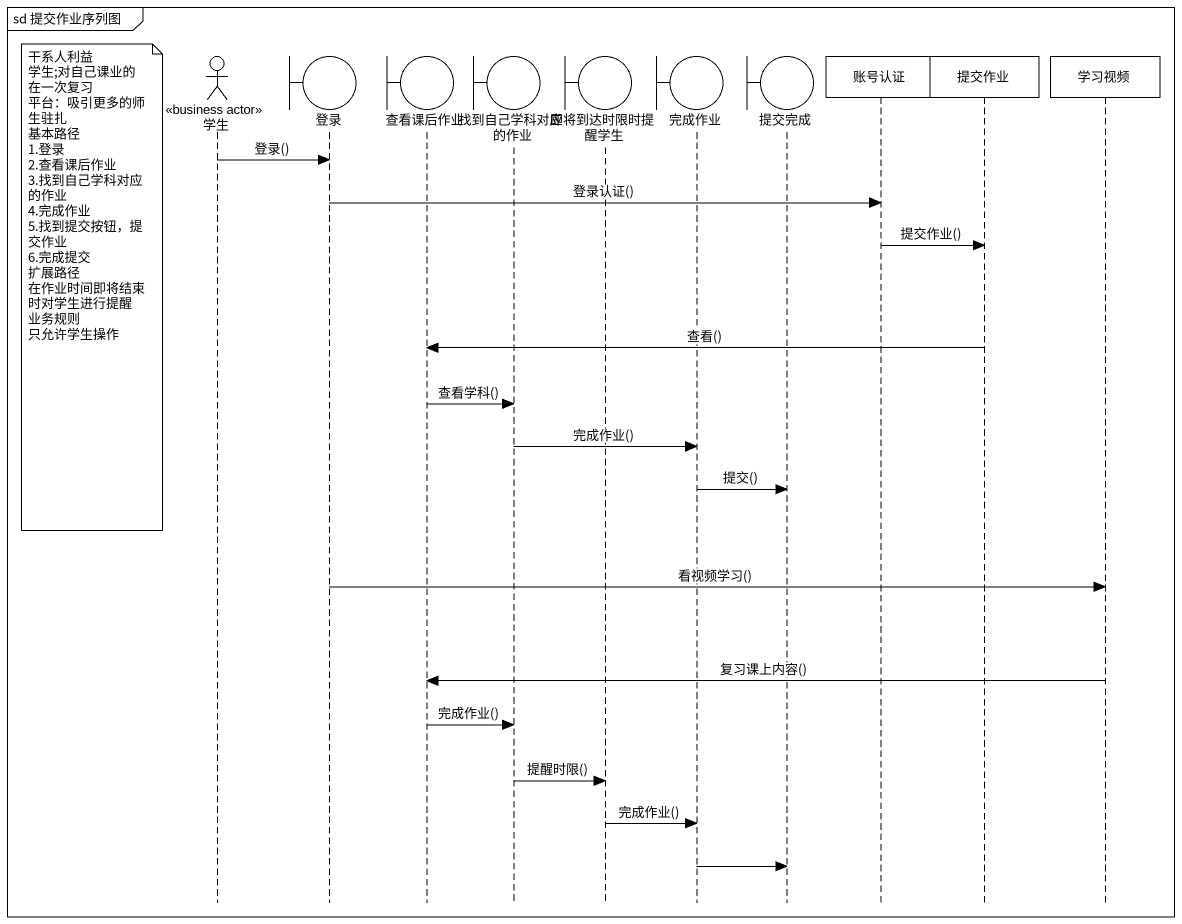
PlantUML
@startuml
mainframe sd 提交作业序列图
hide footbox
actor 学生 <<business actor>>
boundary 登录
boundary 查看课后作业
boundary 找到自己学科对应的作业
boundary 即将到达时限时提醒学生
boundary 完成作业
boundary 提交完成
participant 账号认证
participant 提交作业
participant 学习视频

学生 -> 登录 : 登录()
登录 -> 账号认证 : 登录认证()
账号认证 -> 提交作业 : 提交作业()
note left of 学生
  干系人利益
  学生;对自己课业的在一次复习
  平台：吸引更多的师生驻扎
  基本路径
  1.登录
  2.查看课后作业
  3.找到自己学科对应的作业
  4.完成作业
  5.找到提交按钮，提交作业
  6.完成提交
  扩展路径
  在作业时间即将结束时对学生进行提醒
  业务规则
  只允许学生操作
end note
提交作业 -> 查看课后作业 : 查看()
查看课后作业 -> 找到自己学科对应的作业 : 查看学科()
找到自己学科对应的作业 -> 完成作业 : 完成作业()
完成作业 -> 提交完成 : 提交()
登录 -> 学习视频 : 看视频学习()
学习视频 -> 查看课后作业 : 复习课上内容()
查看课后作业 -> 找到自己学科对应的作业 : 完成作业()
找到自己学科对应的作业 -> 即将到达时限时提醒学生 : 提醒时限()
即将到达时限时提醒学生 -> 完成作业 : 完成作业()
完成作业 -> 提交完成
@enduml
